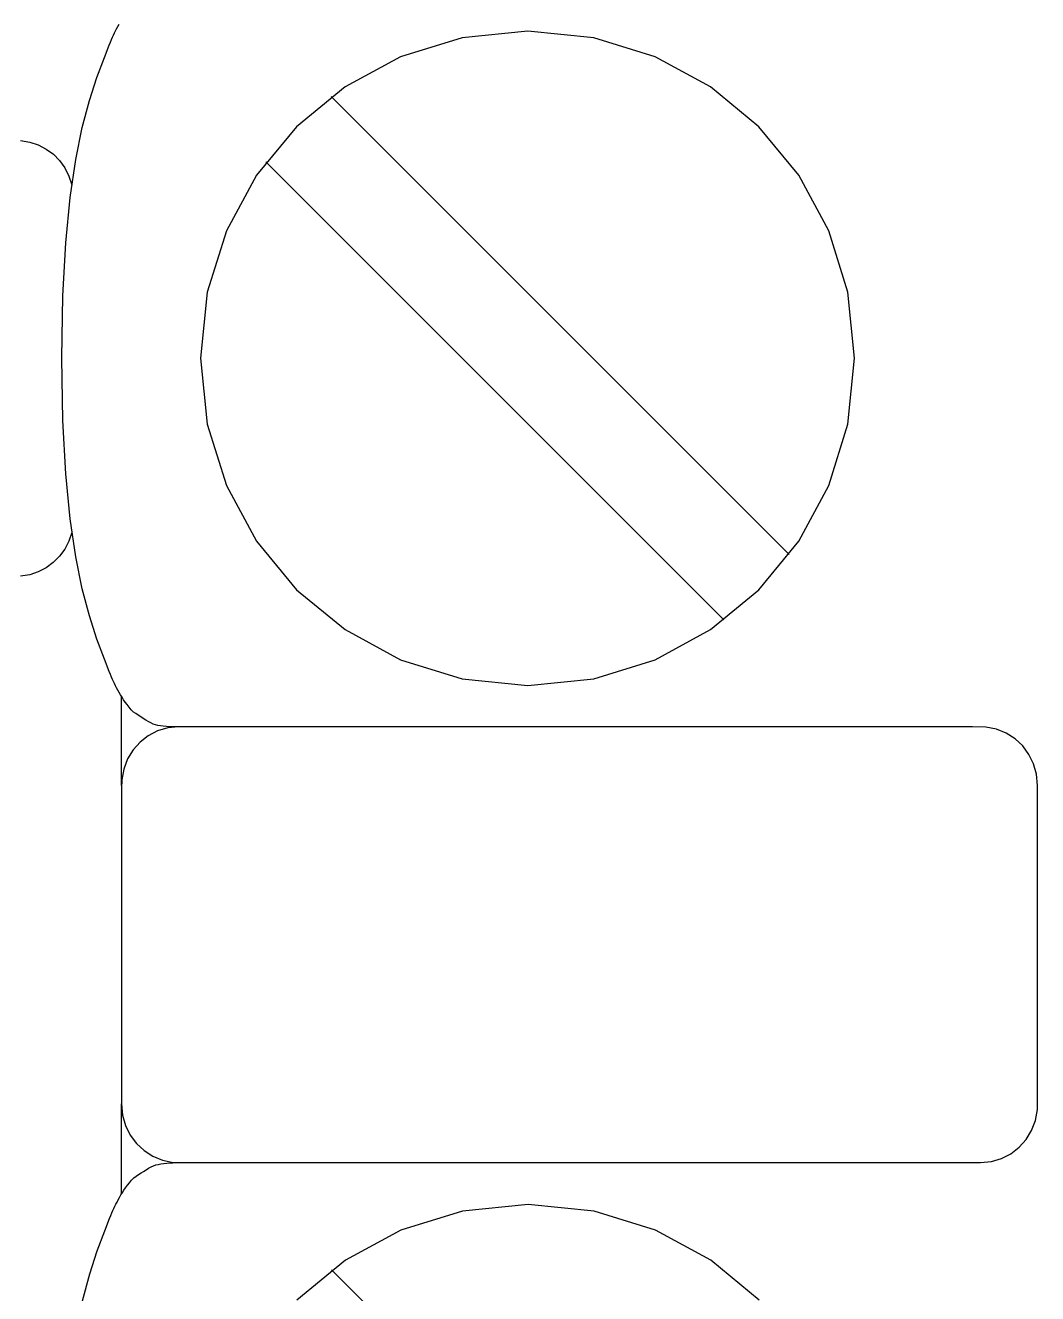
# Model space of a CAD drawing. Extents: x 1 to 47.7, y 0.2 to 35.
# Drawn here: x 37.154 to 37.672, y 15.757 to 16.405 of the extents above; entities that cross this region are included whole.
import ezdxf

# ---------------------------------------------------------------- set-up
doc = ezdxf.new("R2010")
doc.units = 0
doc.header["$MEASUREMENT"] = 0
for name, color, linetype in [('7_2___8__INDEPENDENT_INPUT', 7, 'CONTINUOUS'), ('7_3___8__OPTOISO_INDEPENDE', 7, 'CONTINUOUS'), ('7_4___24__OPTOISO_INDEPEND', 7, 'CONTINUOUS'), ('7_5___8__INDEPENDENT_INPUT', 7, 'CONTINUOUS'), ('7_6____8__INDEPENDENT_INPU', 7, 'CONTINUOUS'), ('7_7____8__OPTOISO_INDEPEND', 7, 'CONTINUOUS'), ('7_8____8__OPTOISO_INDEPEND', 7, 'CONTINUOUS')]:
    doc.layers.add(name, color=color, linetype=linetype)

msp = doc.modelspace()

# ---------------------------------------------------------------- linework, layer by layer
at = {"layer": '7_2___8__INDEPENDENT_INPUT'}
for points in [[(37.23257, 16.04658), (37.23107, 16.04659), (37.2295, 16.04661), (37.2279, 16.04666), (37.2263, 16.04674), (37.22474, 16.04686), (37.22326, 16.04703), (37.22188, 16.04726), (37.22066, 16.04755), (37.21952, 16.04797), (37.21827, 16.04856), (37.21702, 16.04925), (37.21575, 16.05001), (37.21448, 16.05082), (37.21321, 16.05165), (37.21194, 16.0525), (37.21068, 16.05333), (37.20943, 16.05412), (37.20828, 16.05535), (37.20721, 16.05666), (37.20622, 16.05794), (37.20529, 16.0592), (37.20443, 16.06044), (37.20362, 16.06167), (37.20286, 16.0629), (37.20215, 16.06413), (37.20149, 16.06537), (37.20087, 16.06654), (37.20031, 16.06763), (37.19978, 16.06869), (37.19927, 16.06975), (37.19876, 16.07086), (37.19824, 16.07206), (37.19767, 16.07338), (37.19706, 16.07488), (37.19457, 16.0812), (37.19076, 16.09148), (37.18695, 16.10327), (37.18328, 16.11709), (37.17992, 16.13346), (37.17704, 16.15292), (37.17478, 16.17599), (37.17331, 16.2032), (37.17278, 16.23506), (37.17331, 16.26692), (37.17478, 16.29412), (37.17704, 16.31718), (37.17992, 16.33664), (37.18328, 16.35302), (37.18695, 16.36683), (37.19076, 16.37862), (37.19457, 16.3889), (37.19706, 16.39522), (37.19767, 16.39672), (37.19824, 16.39804), (37.19876, 16.39924), (37.19927, 16.40035), (37.19978, 16.40141), (37.20031, 16.40247), (37.20087, 16.40356), (37.20149, 16.40473), (37.20215, 16.40597)], [(37.54493, 16.1347), (37.31067, 16.36897)], [(37.15174, 16.34635), (37.1564, 16.34563), (37.16079, 16.34418), (37.16483, 16.34206), (37.16847, 16.33935), (37.17166, 16.33611), (37.17433, 16.33239), (37.17643, 16.32825), (37.1779, 16.32377)], [(37.51151, 16.10128), (37.27725, 16.33555)], [(37.1779, 16.146), (37.17641, 16.14156), (37.17429, 16.13747), (37.1716, 16.13379), (37.16841, 16.13057), (37.16476, 16.12789), (37.16073, 16.1258), (37.15637, 16.12437), (37.15173, 16.12365)], [(37.20333, 16.01659), (37.20333, 16.06214)], [(37.20333, 15.80819), (37.20333, 15.85374)], [(37.18346, 15.753), (37.18712, 15.76682), (37.19094, 15.77861), (37.19475, 15.78888), (37.19723, 15.7952), (37.19785, 15.7967), (37.19841, 15.79803), (37.19894, 15.79923), (37.19945, 15.80034), (37.19996, 15.8014), (37.20049, 15.80246), (37.20105, 15.80355), (37.20166, 15.80472), (37.20233, 15.80596), (37.20304, 15.80719), (37.20379, 15.80842), (37.2046, 15.80965), (37.20547, 15.81089), (37.2064, 15.81215), (37.20739, 15.81343), (37.20846, 15.81474), (37.20961, 15.81597), (37.21086, 15.81676), (37.21212, 15.81759), (37.21339, 15.81843), (37.21466, 15.81927), (37.21593, 15.82008), (37.21719, 15.82083), (37.21845, 15.82152), (37.21969, 15.82212), (37.22083, 15.82254), (37.22206, 15.82285), (37.22343, 15.8231), (37.22492, 15.82331), (37.22648, 15.82347), (37.22808, 15.82359), (37.22968, 15.82366), (37.23125, 15.82371), (37.23275, 15.82372)], [(37.52961, 15.75337), (37.50489, 15.7738), (37.47651, 15.78922), (37.44514, 15.79897), (37.41146, 15.80237), (37.37775, 15.79897), (37.34634, 15.78922), (37.31789, 15.7738), (37.2931, 15.75337)], [(37.54511, 15.53469), (37.31084, 15.76895)]]:
    msp.add_lwpolyline(points, dxfattribs=at)
for points in [[(37.41128, 16.0677), (37.44496, 16.0711), (37.47633, 16.08085), (37.50471, 16.09628), (37.52943, 16.11672), (37.54983, 16.1415), (37.56523, 16.16994), (37.57496, 16.20137), (37.57835, 16.23513), (37.57496, 16.26882), (37.56523, 16.30022), (37.54983, 16.32863), (37.52943, 16.35338), (37.50471, 16.37381), (37.47633, 16.38924), (37.44496, 16.39899), (37.41128, 16.40239), (37.37757, 16.39899), (37.34616, 16.38924), (37.31772, 16.37381), (37.29293, 16.35338), (37.27246, 16.32863), (37.25701, 16.30022), (37.24723, 16.26882), (37.24383, 16.23513), (37.24723, 16.20137), (37.25701, 16.16994), (37.27246, 16.1415), (37.29293, 16.11672), (37.31772, 16.09628), (37.34616, 16.08085), (37.37757, 16.0711)], [(37.23257, 16.04658), (37.22701, 16.04604), (37.2218, 16.04448), (37.21705, 16.04201), (37.21284, 16.03873), (37.20928, 16.03474), (37.20647, 16.03013), (37.20449, 16.02501), (37.20346, 16.01948), (37.20333, 16.01497), (37.20333, 16.00317), (37.20333, 15.98261), (37.20333, 15.95649), (37.20333, 15.92799), (37.20333, 15.90028), (37.20333, 15.87654), (37.20333, 15.85997), (37.20333, 15.85374), (37.20385, 15.84804), (37.20537, 15.8427), (37.20777, 15.83782), (37.21097, 15.8335), (37.21487, 15.82985), (37.21936, 15.82696), (37.22435, 15.82493), (37.22975, 15.82387), (37.23666, 15.82373), (37.26639, 15.82373), (37.31816, 15.82373), (37.38397, 15.82373), (37.45578, 15.82373), (37.52559, 15.82373), (37.58538, 15.82373), (37.62714, 15.82373), (37.64283, 15.82373), (37.6484, 15.82427), (37.6536, 15.82583), (37.65836, 15.8283), (37.66256, 15.83159), (37.66612, 15.83558), (37.66894, 15.84019), (37.67091, 15.84532), (37.67194, 15.85085), (37.67208, 15.85536), (37.67208, 15.86716), (37.67208, 15.88771), (37.67208, 15.91383), (37.67208, 15.94234), (37.67208, 15.97005), (37.67208, 15.99379), (37.67208, 16.01036), (37.67208, 16.01659), (37.67155, 16.02229), (37.67003, 16.02763), (37.66763, 16.0325), (37.66443, 16.03682), (37.66054, 16.04047), (37.65604, 16.04336), (37.65105, 16.04538), (37.64565, 16.04644), (37.63874, 16.04658), (37.60901, 16.04658), (37.55724, 16.04658), (37.49144, 16.04658), (37.41962, 16.04658), (37.34981, 16.04658), (37.29002, 16.04658), (37.24827, 16.04658)]]:
    msp.add_lwpolyline(points, close=True, dxfattribs=at)
at = {"layer": '7_3___8__OPTOISO_INDEPENDE'}
for points in [[(37.23257, 16.04658), (37.23107, 16.04659), (37.2295, 16.04661), (37.2279, 16.04666), (37.2263, 16.04674), (37.22474, 16.04686), (37.22326, 16.04703), (37.22188, 16.04726), (37.22066, 16.04755), (37.21952, 16.04797), (37.21827, 16.04856), (37.21702, 16.04925), (37.21575, 16.05001), (37.21448, 16.05082), (37.21321, 16.05165), (37.21194, 16.0525), (37.21068, 16.05333), (37.20943, 16.05412), (37.20828, 16.05535), (37.20721, 16.05666), (37.20622, 16.05794), (37.20529, 16.0592), (37.20443, 16.06044), (37.20362, 16.06167), (37.20286, 16.0629), (37.20215, 16.06413), (37.20149, 16.06537), (37.20087, 16.06654), (37.20031, 16.06763), (37.19978, 16.06869), (37.19927, 16.06975), (37.19876, 16.07086), (37.19824, 16.07206), (37.19767, 16.07338), (37.19706, 16.07488), (37.19457, 16.0812), (37.19076, 16.09148), (37.18695, 16.10327), (37.18328, 16.11709), (37.17992, 16.13346), (37.17704, 16.15292), (37.17478, 16.17599), (37.17331, 16.2032), (37.17278, 16.23506), (37.17331, 16.26692), (37.17478, 16.29412), (37.17704, 16.31718), (37.17992, 16.33664), (37.18328, 16.35302), (37.18695, 16.36683), (37.19076, 16.37862), (37.19457, 16.3889), (37.19706, 16.39522), (37.19767, 16.39672), (37.19824, 16.39804), (37.19876, 16.39924), (37.19927, 16.40035), (37.19978, 16.40141), (37.20031, 16.40247), (37.20087, 16.40356), (37.20149, 16.40473), (37.20215, 16.40597)], [(37.54493, 16.1347), (37.31067, 16.36897)], [(37.15174, 16.34635), (37.1564, 16.34563), (37.16079, 16.34418), (37.16483, 16.34206), (37.16847, 16.33935), (37.17166, 16.33611), (37.17433, 16.33239), (37.17643, 16.32825), (37.1779, 16.32377)], [(37.51151, 16.10128), (37.27725, 16.33555)], [(37.1779, 16.146), (37.17641, 16.14156), (37.17429, 16.13747), (37.1716, 16.13379), (37.16841, 16.13057), (37.16476, 16.12789), (37.16073, 16.1258), (37.15637, 16.12437), (37.15173, 16.12365)], [(37.20333, 16.01659), (37.20333, 16.06214)], [(37.20333, 15.80819), (37.20333, 15.85374)], [(37.18346, 15.753), (37.18712, 15.76682), (37.19094, 15.77861), (37.19475, 15.78888), (37.19723, 15.7952), (37.19785, 15.7967), (37.19841, 15.79803), (37.19894, 15.79923), (37.19945, 15.80034), (37.19996, 15.8014), (37.20049, 15.80246), (37.20105, 15.80355), (37.20166, 15.80472), (37.20233, 15.80596), (37.20304, 15.80719), (37.20379, 15.80842), (37.2046, 15.80965), (37.20547, 15.81089), (37.2064, 15.81215), (37.20739, 15.81343), (37.20846, 15.81474), (37.20961, 15.81597), (37.21086, 15.81676), (37.21212, 15.81759), (37.21339, 15.81843), (37.21466, 15.81927), (37.21593, 15.82008), (37.21719, 15.82083), (37.21845, 15.82152), (37.21969, 15.82212), (37.22083, 15.82254), (37.22206, 15.82285), (37.22343, 15.8231), (37.22492, 15.82331), (37.22648, 15.82347), (37.22808, 15.82359), (37.22968, 15.82366), (37.23125, 15.82371), (37.23275, 15.82372)], [(37.52961, 15.75337), (37.50489, 15.7738), (37.47651, 15.78922), (37.44514, 15.79897), (37.41146, 15.80237), (37.37775, 15.79897), (37.34634, 15.78922), (37.31789, 15.7738), (37.2931, 15.75337)], [(37.54511, 15.53469), (37.31084, 15.76895)]]:
    msp.add_lwpolyline(points, dxfattribs=at)
for points in [[(37.41128, 16.0677), (37.44496, 16.0711), (37.47633, 16.08085), (37.50471, 16.09628), (37.52943, 16.11672), (37.54983, 16.1415), (37.56523, 16.16994), (37.57496, 16.20137), (37.57835, 16.23513), (37.57496, 16.26882), (37.56523, 16.30022), (37.54983, 16.32863), (37.52943, 16.35338), (37.50471, 16.37381), (37.47633, 16.38924), (37.44496, 16.39899), (37.41128, 16.40239), (37.37757, 16.39899), (37.34616, 16.38924), (37.31772, 16.37381), (37.29293, 16.35338), (37.27246, 16.32863), (37.25701, 16.30022), (37.24723, 16.26882), (37.24383, 16.23513), (37.24723, 16.20137), (37.25701, 16.16994), (37.27246, 16.1415), (37.29293, 16.11672), (37.31772, 16.09628), (37.34616, 16.08085), (37.37757, 16.0711)], [(37.23257, 16.04658), (37.22701, 16.04604), (37.2218, 16.04448), (37.21705, 16.04201), (37.21284, 16.03873), (37.20928, 16.03474), (37.20647, 16.03013), (37.20449, 16.02501), (37.20346, 16.01948), (37.20333, 16.01497), (37.20333, 16.00317), (37.20333, 15.98261), (37.20333, 15.95649), (37.20333, 15.92799), (37.20333, 15.90028), (37.20333, 15.87654), (37.20333, 15.85997), (37.20333, 15.85374), (37.20385, 15.84804), (37.20537, 15.8427), (37.20777, 15.83782), (37.21097, 15.8335), (37.21487, 15.82985), (37.21936, 15.82696), (37.22435, 15.82493), (37.22975, 15.82387), (37.23666, 15.82373), (37.26639, 15.82373), (37.31816, 15.82373), (37.38397, 15.82373), (37.45578, 15.82373), (37.52559, 15.82373), (37.58538, 15.82373), (37.62714, 15.82373), (37.64283, 15.82373), (37.6484, 15.82427), (37.6536, 15.82583), (37.65836, 15.8283), (37.66256, 15.83159), (37.66612, 15.83558), (37.66894, 15.84019), (37.67091, 15.84532), (37.67194, 15.85085), (37.67208, 15.85536), (37.67208, 15.86716), (37.67208, 15.88771), (37.67208, 15.91383), (37.67208, 15.94234), (37.67208, 15.97005), (37.67208, 15.99379), (37.67208, 16.01036), (37.67208, 16.01659), (37.67155, 16.02229), (37.67003, 16.02763), (37.66763, 16.0325), (37.66443, 16.03682), (37.66054, 16.04047), (37.65604, 16.04336), (37.65105, 16.04538), (37.64565, 16.04644), (37.63874, 16.04658), (37.60901, 16.04658), (37.55724, 16.04658), (37.49144, 16.04658), (37.41962, 16.04658), (37.34981, 16.04658), (37.29002, 16.04658), (37.24827, 16.04658)]]:
    msp.add_lwpolyline(points, close=True, dxfattribs=at)
at = {"layer": '7_4___24__OPTOISO_INDEPEND'}
for points in [[(37.23257, 16.04658), (37.23107, 16.04659), (37.2295, 16.04661), (37.2279, 16.04666), (37.2263, 16.04674), (37.22474, 16.04686), (37.22326, 16.04703), (37.22188, 16.04726), (37.22066, 16.04755), (37.21952, 16.04797), (37.21827, 16.04856), (37.21702, 16.04925), (37.21575, 16.05001), (37.21448, 16.05082), (37.21321, 16.05165), (37.21194, 16.0525), (37.21068, 16.05333), (37.20943, 16.05412), (37.20828, 16.05535), (37.20721, 16.05666), (37.20622, 16.05794), (37.20529, 16.0592), (37.20443, 16.06044), (37.20362, 16.06167), (37.20286, 16.0629), (37.20215, 16.06413), (37.20149, 16.06537), (37.20087, 16.06654), (37.20031, 16.06763), (37.19978, 16.06869), (37.19927, 16.06975), (37.19876, 16.07086), (37.19824, 16.07206), (37.19767, 16.07338), (37.19706, 16.07488), (37.19457, 16.0812), (37.19076, 16.09148), (37.18695, 16.10327), (37.18328, 16.11709), (37.17992, 16.13346), (37.17704, 16.15292), (37.17478, 16.17599), (37.17331, 16.2032), (37.17278, 16.23506), (37.17331, 16.26692), (37.17478, 16.29412), (37.17704, 16.31718), (37.17992, 16.33664), (37.18328, 16.35302), (37.18695, 16.36683), (37.19076, 16.37862), (37.19457, 16.3889), (37.19706, 16.39522), (37.19767, 16.39672), (37.19824, 16.39804), (37.19876, 16.39924), (37.19927, 16.40035), (37.19978, 16.40141), (37.20031, 16.40247), (37.20087, 16.40356), (37.20149, 16.40473), (37.20215, 16.40597)], [(37.54493, 16.1347), (37.31067, 16.36897)], [(37.15174, 16.34635), (37.1564, 16.34563), (37.16079, 16.34418), (37.16483, 16.34206), (37.16847, 16.33935), (37.17166, 16.33611), (37.17433, 16.33239), (37.17643, 16.32825), (37.1779, 16.32377)], [(37.51151, 16.10128), (37.27725, 16.33555)], [(37.1779, 16.146), (37.17641, 16.14156), (37.17429, 16.13747), (37.1716, 16.13379), (37.16841, 16.13057), (37.16476, 16.12789), (37.16073, 16.1258), (37.15637, 16.12437), (37.15173, 16.12365)], [(37.20333, 16.01659), (37.20333, 16.06214)], [(37.20333, 15.80819), (37.20333, 15.85374)], [(37.18346, 15.753), (37.18712, 15.76682), (37.19094, 15.77861), (37.19475, 15.78888), (37.19723, 15.7952), (37.19785, 15.7967), (37.19841, 15.79803), (37.19894, 15.79923), (37.19945, 15.80034), (37.19996, 15.8014), (37.20049, 15.80246), (37.20105, 15.80355), (37.20166, 15.80472), (37.20233, 15.80596), (37.20304, 15.80719), (37.20379, 15.80842), (37.2046, 15.80965), (37.20547, 15.81089), (37.2064, 15.81215), (37.20739, 15.81343), (37.20846, 15.81474), (37.20961, 15.81597), (37.21086, 15.81676), (37.21212, 15.81759), (37.21339, 15.81843), (37.21466, 15.81927), (37.21593, 15.82008), (37.21719, 15.82083), (37.21845, 15.82152), (37.21969, 15.82212), (37.22083, 15.82254), (37.22206, 15.82285), (37.22343, 15.8231), (37.22492, 15.82331), (37.22648, 15.82347), (37.22808, 15.82359), (37.22968, 15.82366), (37.23125, 15.82371), (37.23275, 15.82372)], [(37.52961, 15.75337), (37.50489, 15.7738), (37.47651, 15.78922), (37.44514, 15.79897), (37.41146, 15.80237), (37.37775, 15.79897), (37.34634, 15.78922), (37.31789, 15.7738), (37.2931, 15.75337)], [(37.54511, 15.53469), (37.31084, 15.76895)]]:
    msp.add_lwpolyline(points, dxfattribs=at)
for points in [[(37.41128, 16.0677), (37.44496, 16.0711), (37.47633, 16.08085), (37.50471, 16.09628), (37.52943, 16.11672), (37.54983, 16.1415), (37.56523, 16.16994), (37.57496, 16.20137), (37.57835, 16.23513), (37.57496, 16.26882), (37.56523, 16.30022), (37.54983, 16.32863), (37.52943, 16.35338), (37.50471, 16.37381), (37.47633, 16.38924), (37.44496, 16.39899), (37.41128, 16.40239), (37.37757, 16.39899), (37.34616, 16.38924), (37.31772, 16.37381), (37.29293, 16.35338), (37.27246, 16.32863), (37.25701, 16.30022), (37.24723, 16.26882), (37.24383, 16.23513), (37.24723, 16.20137), (37.25701, 16.16994), (37.27246, 16.1415), (37.29293, 16.11672), (37.31772, 16.09628), (37.34616, 16.08085), (37.37757, 16.0711)], [(37.23257, 16.04658), (37.22701, 16.04604), (37.2218, 16.04448), (37.21705, 16.04201), (37.21284, 16.03873), (37.20928, 16.03474), (37.20647, 16.03013), (37.20449, 16.02501), (37.20346, 16.01948), (37.20333, 16.01497), (37.20333, 16.00317), (37.20333, 15.98261), (37.20333, 15.95649), (37.20333, 15.92799), (37.20333, 15.90028), (37.20333, 15.87654), (37.20333, 15.85997), (37.20333, 15.85374), (37.20385, 15.84804), (37.20537, 15.8427), (37.20777, 15.83782), (37.21097, 15.8335), (37.21487, 15.82985), (37.21936, 15.82696), (37.22435, 15.82493), (37.22975, 15.82387), (37.23666, 15.82373), (37.26639, 15.82373), (37.31816, 15.82373), (37.38397, 15.82373), (37.45578, 15.82373), (37.52559, 15.82373), (37.58538, 15.82373), (37.62714, 15.82373), (37.64283, 15.82373), (37.6484, 15.82427), (37.6536, 15.82583), (37.65836, 15.8283), (37.66256, 15.83159), (37.66612, 15.83558), (37.66894, 15.84019), (37.67091, 15.84532), (37.67194, 15.85085), (37.67208, 15.85536), (37.67208, 15.86716), (37.67208, 15.88771), (37.67208, 15.91383), (37.67208, 15.94234), (37.67208, 15.97005), (37.67208, 15.99379), (37.67208, 16.01036), (37.67208, 16.01659), (37.67155, 16.02229), (37.67003, 16.02763), (37.66763, 16.0325), (37.66443, 16.03682), (37.66054, 16.04047), (37.65604, 16.04336), (37.65105, 16.04538), (37.64565, 16.04644), (37.63874, 16.04658), (37.60901, 16.04658), (37.55724, 16.04658), (37.49144, 16.04658), (37.41962, 16.04658), (37.34981, 16.04658), (37.29002, 16.04658), (37.24827, 16.04658)]]:
    msp.add_lwpolyline(points, close=True, dxfattribs=at)
at = {"layer": '7_5___8__INDEPENDENT_INPUT'}
for points in [[(37.23257, 16.04658), (37.23107, 16.04659), (37.2295, 16.04661), (37.2279, 16.04666), (37.2263, 16.04674), (37.22474, 16.04686), (37.22326, 16.04703), (37.22188, 16.04726), (37.22066, 16.04755), (37.21952, 16.04797), (37.21827, 16.04856), (37.21702, 16.04925), (37.21575, 16.05001), (37.21448, 16.05082), (37.21321, 16.05165), (37.21194, 16.0525), (37.21068, 16.05333), (37.20943, 16.05412), (37.20828, 16.05535), (37.20721, 16.05666), (37.20622, 16.05794), (37.20529, 16.0592), (37.20443, 16.06044), (37.20362, 16.06167), (37.20286, 16.0629), (37.20215, 16.06413), (37.20149, 16.06537), (37.20087, 16.06654), (37.20031, 16.06763), (37.19978, 16.06869), (37.19927, 16.06975), (37.19876, 16.07086), (37.19824, 16.07206), (37.19767, 16.07338), (37.19706, 16.07488), (37.19457, 16.0812), (37.19076, 16.09148), (37.18695, 16.10327), (37.18328, 16.11709), (37.17992, 16.13346), (37.17704, 16.15292), (37.17478, 16.17599), (37.17331, 16.2032), (37.17278, 16.23506), (37.17331, 16.26692), (37.17478, 16.29412), (37.17704, 16.31718), (37.17992, 16.33664), (37.18328, 16.35302), (37.18695, 16.36683), (37.19076, 16.37862), (37.19457, 16.3889), (37.19706, 16.39522), (37.19767, 16.39672), (37.19824, 16.39804), (37.19876, 16.39924), (37.19927, 16.40035), (37.19978, 16.40141), (37.20031, 16.40247), (37.20087, 16.40356), (37.20149, 16.40473), (37.20215, 16.40597)], [(37.54493, 16.1347), (37.31067, 16.36897)], [(37.15174, 16.34635), (37.1564, 16.34563), (37.16079, 16.34418), (37.16483, 16.34206), (37.16847, 16.33935), (37.17166, 16.33611), (37.17433, 16.33239), (37.17643, 16.32825), (37.1779, 16.32377)], [(37.51151, 16.10128), (37.27725, 16.33555)], [(37.1779, 16.146), (37.17641, 16.14156), (37.17429, 16.13747), (37.1716, 16.13379), (37.16841, 16.13057), (37.16476, 16.12789), (37.16073, 16.1258), (37.15637, 16.12437), (37.15173, 16.12365)], [(37.20333, 16.01659), (37.20333, 16.06214)], [(37.20333, 15.80819), (37.20333, 15.85374)], [(37.18346, 15.753), (37.18712, 15.76682), (37.19094, 15.77861), (37.19475, 15.78888), (37.19723, 15.7952), (37.19785, 15.7967), (37.19841, 15.79803), (37.19894, 15.79923), (37.19945, 15.80034), (37.19996, 15.8014), (37.20049, 15.80246), (37.20105, 15.80355), (37.20166, 15.80472), (37.20233, 15.80596), (37.20304, 15.80719), (37.20379, 15.80842), (37.2046, 15.80965), (37.20547, 15.81089), (37.2064, 15.81215), (37.20739, 15.81343), (37.20846, 15.81474), (37.20961, 15.81597), (37.21086, 15.81676), (37.21212, 15.81759), (37.21339, 15.81843), (37.21466, 15.81927), (37.21593, 15.82008), (37.21719, 15.82083), (37.21845, 15.82152), (37.21969, 15.82212), (37.22083, 15.82254), (37.22206, 15.82285), (37.22343, 15.8231), (37.22492, 15.82331), (37.22648, 15.82347), (37.22808, 15.82359), (37.22968, 15.82366), (37.23125, 15.82371), (37.23275, 15.82372)], [(37.52961, 15.75337), (37.50489, 15.7738), (37.47651, 15.78922), (37.44514, 15.79897), (37.41146, 15.80237), (37.37775, 15.79897), (37.34634, 15.78922), (37.31789, 15.7738), (37.2931, 15.75337)], [(37.54511, 15.53469), (37.31084, 15.76895)]]:
    msp.add_lwpolyline(points, dxfattribs=at)
for points in [[(37.41128, 16.0677), (37.44496, 16.0711), (37.47633, 16.08085), (37.50471, 16.09628), (37.52943, 16.11672), (37.54983, 16.1415), (37.56523, 16.16994), (37.57496, 16.20137), (37.57835, 16.23513), (37.57496, 16.26882), (37.56523, 16.30022), (37.54983, 16.32863), (37.52943, 16.35338), (37.50471, 16.37381), (37.47633, 16.38924), (37.44496, 16.39899), (37.41128, 16.40239), (37.37757, 16.39899), (37.34616, 16.38924), (37.31772, 16.37381), (37.29293, 16.35338), (37.27246, 16.32863), (37.25701, 16.30022), (37.24723, 16.26882), (37.24383, 16.23513), (37.24723, 16.20137), (37.25701, 16.16994), (37.27246, 16.1415), (37.29293, 16.11672), (37.31772, 16.09628), (37.34616, 16.08085), (37.37757, 16.0711)], [(37.23257, 16.04658), (37.22701, 16.04604), (37.2218, 16.04448), (37.21705, 16.04201), (37.21284, 16.03873), (37.20928, 16.03474), (37.20647, 16.03013), (37.20449, 16.02501), (37.20346, 16.01948), (37.20333, 16.01497), (37.20333, 16.00317), (37.20333, 15.98261), (37.20333, 15.95649), (37.20333, 15.92799), (37.20333, 15.90028), (37.20333, 15.87654), (37.20333, 15.85997), (37.20333, 15.85374), (37.20385, 15.84804), (37.20537, 15.8427), (37.20777, 15.83782), (37.21097, 15.8335), (37.21487, 15.82985), (37.21936, 15.82696), (37.22435, 15.82493), (37.22975, 15.82387), (37.23666, 15.82373), (37.26639, 15.82373), (37.31816, 15.82373), (37.38397, 15.82373), (37.45578, 15.82373), (37.52559, 15.82373), (37.58538, 15.82373), (37.62714, 15.82373), (37.64283, 15.82373), (37.6484, 15.82427), (37.6536, 15.82583), (37.65836, 15.8283), (37.66256, 15.83159), (37.66612, 15.83558), (37.66894, 15.84019), (37.67091, 15.84532), (37.67194, 15.85085), (37.67208, 15.85536), (37.67208, 15.86716), (37.67208, 15.88771), (37.67208, 15.91383), (37.67208, 15.94234), (37.67208, 15.97005), (37.67208, 15.99379), (37.67208, 16.01036), (37.67208, 16.01659), (37.67155, 16.02229), (37.67003, 16.02763), (37.66763, 16.0325), (37.66443, 16.03682), (37.66054, 16.04047), (37.65604, 16.04336), (37.65105, 16.04538), (37.64565, 16.04644), (37.63874, 16.04658), (37.60901, 16.04658), (37.55724, 16.04658), (37.49144, 16.04658), (37.41962, 16.04658), (37.34981, 16.04658), (37.29002, 16.04658), (37.24827, 16.04658)]]:
    msp.add_lwpolyline(points, close=True, dxfattribs=at)
at = {"layer": '7_6____8__INDEPENDENT_INPU'}
for points in [[(37.23257, 16.04658), (37.23107, 16.04659), (37.2295, 16.04661), (37.2279, 16.04666), (37.2263, 16.04674), (37.22474, 16.04686), (37.22326, 16.04703), (37.22188, 16.04726), (37.22066, 16.04755), (37.21952, 16.04797), (37.21827, 16.04856), (37.21702, 16.04925), (37.21575, 16.05001), (37.21448, 16.05082), (37.21321, 16.05165), (37.21194, 16.0525), (37.21068, 16.05333), (37.20943, 16.05412), (37.20828, 16.05535), (37.20721, 16.05666), (37.20622, 16.05794), (37.20529, 16.0592), (37.20443, 16.06044), (37.20362, 16.06167), (37.20286, 16.0629), (37.20215, 16.06413), (37.20149, 16.06537), (37.20087, 16.06654), (37.20031, 16.06763), (37.19978, 16.06869), (37.19927, 16.06975), (37.19876, 16.07086), (37.19824, 16.07206), (37.19767, 16.07338), (37.19706, 16.07488), (37.19457, 16.0812), (37.19076, 16.09148), (37.18695, 16.10327), (37.18328, 16.11709), (37.17992, 16.13346), (37.17704, 16.15292), (37.17478, 16.17599), (37.17331, 16.2032), (37.17278, 16.23506), (37.17331, 16.26692), (37.17478, 16.29412), (37.17704, 16.31718), (37.17992, 16.33664), (37.18328, 16.35302), (37.18695, 16.36683), (37.19076, 16.37862), (37.19457, 16.3889), (37.19706, 16.39522), (37.19767, 16.39672), (37.19824, 16.39804), (37.19876, 16.39924), (37.19927, 16.40035), (37.19978, 16.40141), (37.20031, 16.40247), (37.20087, 16.40356), (37.20149, 16.40473), (37.20215, 16.40597)], [(37.54493, 16.1347), (37.31067, 16.36897)], [(37.15174, 16.34635), (37.1564, 16.34563), (37.16079, 16.34418), (37.16483, 16.34206), (37.16847, 16.33935), (37.17166, 16.33611), (37.17433, 16.33239), (37.17643, 16.32825), (37.1779, 16.32377)], [(37.51151, 16.10128), (37.27725, 16.33555)], [(37.1779, 16.146), (37.17641, 16.14156), (37.17429, 16.13747), (37.1716, 16.13379), (37.16841, 16.13057), (37.16476, 16.12789), (37.16073, 16.1258), (37.15637, 16.12437), (37.15173, 16.12365)], [(37.20333, 16.01659), (37.20333, 16.06214)], [(37.20333, 15.80819), (37.20333, 15.85374)], [(37.18346, 15.753), (37.18712, 15.76682), (37.19094, 15.77861), (37.19475, 15.78888), (37.19723, 15.7952), (37.19785, 15.7967), (37.19841, 15.79803), (37.19894, 15.79923), (37.19945, 15.80034), (37.19996, 15.8014), (37.20049, 15.80246), (37.20105, 15.80355), (37.20166, 15.80472), (37.20233, 15.80596), (37.20304, 15.80719), (37.20379, 15.80842), (37.2046, 15.80965), (37.20547, 15.81089), (37.2064, 15.81215), (37.20739, 15.81343), (37.20846, 15.81474), (37.20961, 15.81597), (37.21086, 15.81676), (37.21212, 15.81759), (37.21339, 15.81843), (37.21466, 15.81927), (37.21593, 15.82008), (37.21719, 15.82083), (37.21845, 15.82152), (37.21969, 15.82212), (37.22083, 15.82254), (37.22206, 15.82285), (37.22343, 15.8231), (37.22492, 15.82331), (37.22648, 15.82347), (37.22808, 15.82359), (37.22968, 15.82366), (37.23125, 15.82371), (37.23275, 15.82372)], [(37.52961, 15.75337), (37.50489, 15.7738), (37.47651, 15.78922), (37.44514, 15.79897), (37.41146, 15.80237), (37.37775, 15.79897), (37.34634, 15.78922), (37.31789, 15.7738), (37.2931, 15.75337)], [(37.54511, 15.53469), (37.31084, 15.76895)]]:
    msp.add_lwpolyline(points, dxfattribs=at)
for points in [[(37.41128, 16.0677), (37.44496, 16.0711), (37.47633, 16.08085), (37.50471, 16.09628), (37.52943, 16.11672), (37.54983, 16.1415), (37.56523, 16.16994), (37.57496, 16.20137), (37.57835, 16.23513), (37.57496, 16.26882), (37.56523, 16.30022), (37.54983, 16.32863), (37.52943, 16.35338), (37.50471, 16.37381), (37.47633, 16.38924), (37.44496, 16.39899), (37.41128, 16.40239), (37.37757, 16.39899), (37.34616, 16.38924), (37.31772, 16.37381), (37.29293, 16.35338), (37.27246, 16.32863), (37.25701, 16.30022), (37.24723, 16.26882), (37.24383, 16.23513), (37.24723, 16.20137), (37.25701, 16.16994), (37.27246, 16.1415), (37.29293, 16.11672), (37.31772, 16.09628), (37.34616, 16.08085), (37.37757, 16.0711)], [(37.23257, 16.04658), (37.22701, 16.04604), (37.2218, 16.04448), (37.21705, 16.04201), (37.21284, 16.03873), (37.20928, 16.03474), (37.20647, 16.03013), (37.20449, 16.02501), (37.20346, 16.01948), (37.20333, 16.01497), (37.20333, 16.00317), (37.20333, 15.98261), (37.20333, 15.95649), (37.20333, 15.92799), (37.20333, 15.90028), (37.20333, 15.87654), (37.20333, 15.85997), (37.20333, 15.85374), (37.20385, 15.84804), (37.20537, 15.8427), (37.20777, 15.83782), (37.21097, 15.8335), (37.21487, 15.82985), (37.21936, 15.82696), (37.22435, 15.82493), (37.22975, 15.82387), (37.23666, 15.82373), (37.26639, 15.82373), (37.31816, 15.82373), (37.38397, 15.82373), (37.45578, 15.82373), (37.52559, 15.82373), (37.58538, 15.82373), (37.62714, 15.82373), (37.64283, 15.82373), (37.6484, 15.82427), (37.6536, 15.82583), (37.65836, 15.8283), (37.66256, 15.83159), (37.66612, 15.83558), (37.66894, 15.84019), (37.67091, 15.84532), (37.67194, 15.85085), (37.67208, 15.85536), (37.67208, 15.86716), (37.67208, 15.88771), (37.67208, 15.91383), (37.67208, 15.94234), (37.67208, 15.97005), (37.67208, 15.99379), (37.67208, 16.01036), (37.67208, 16.01659), (37.67155, 16.02229), (37.67003, 16.02763), (37.66763, 16.0325), (37.66443, 16.03682), (37.66054, 16.04047), (37.65604, 16.04336), (37.65105, 16.04538), (37.64565, 16.04644), (37.63874, 16.04658), (37.60901, 16.04658), (37.55724, 16.04658), (37.49144, 16.04658), (37.41962, 16.04658), (37.34981, 16.04658), (37.29002, 16.04658), (37.24827, 16.04658)]]:
    msp.add_lwpolyline(points, close=True, dxfattribs=at)
at = {"layer": '7_7____8__OPTOISO_INDEPEND'}
for points in [[(37.23257, 16.04658), (37.23107, 16.04659), (37.2295, 16.04661), (37.2279, 16.04666), (37.2263, 16.04674), (37.22474, 16.04686), (37.22326, 16.04703), (37.22188, 16.04726), (37.22066, 16.04755), (37.21952, 16.04797), (37.21827, 16.04856), (37.21702, 16.04925), (37.21575, 16.05001), (37.21448, 16.05082), (37.21321, 16.05165), (37.21194, 16.0525), (37.21068, 16.05333), (37.20943, 16.05412), (37.20828, 16.05535), (37.20721, 16.05666), (37.20622, 16.05794), (37.20529, 16.0592), (37.20443, 16.06044), (37.20362, 16.06167), (37.20286, 16.0629), (37.20215, 16.06413), (37.20149, 16.06537), (37.20087, 16.06654), (37.20031, 16.06763), (37.19978, 16.06869), (37.19927, 16.06975), (37.19876, 16.07086), (37.19824, 16.07206), (37.19767, 16.07338), (37.19706, 16.07488), (37.19457, 16.0812), (37.19076, 16.09148), (37.18695, 16.10327), (37.18328, 16.11709), (37.17992, 16.13346), (37.17704, 16.15292), (37.17478, 16.17599), (37.17331, 16.2032), (37.17278, 16.23506), (37.17331, 16.26692), (37.17478, 16.29412), (37.17704, 16.31718), (37.17992, 16.33664), (37.18328, 16.35302), (37.18695, 16.36683), (37.19076, 16.37862), (37.19457, 16.3889), (37.19706, 16.39522), (37.19767, 16.39672), (37.19824, 16.39804), (37.19876, 16.39924), (37.19927, 16.40035), (37.19978, 16.40141), (37.20031, 16.40247), (37.20087, 16.40356), (37.20149, 16.40473), (37.20215, 16.40597)], [(37.54493, 16.1347), (37.31067, 16.36897)], [(37.15174, 16.34635), (37.1564, 16.34563), (37.16079, 16.34418), (37.16483, 16.34206), (37.16847, 16.33935), (37.17166, 16.33611), (37.17433, 16.33239), (37.17643, 16.32825), (37.1779, 16.32377)], [(37.51151, 16.10128), (37.27725, 16.33555)], [(37.1779, 16.146), (37.17641, 16.14156), (37.17429, 16.13747), (37.1716, 16.13379), (37.16841, 16.13057), (37.16476, 16.12789), (37.16073, 16.1258), (37.15637, 16.12437), (37.15173, 16.12365)], [(37.20333, 16.01659), (37.20333, 16.06214)], [(37.20333, 15.80819), (37.20333, 15.85374)], [(37.18346, 15.753), (37.18712, 15.76682), (37.19094, 15.77861), (37.19475, 15.78888), (37.19723, 15.7952), (37.19785, 15.7967), (37.19841, 15.79803), (37.19894, 15.79923), (37.19945, 15.80034), (37.19996, 15.8014), (37.20049, 15.80246), (37.20105, 15.80355), (37.20166, 15.80472), (37.20233, 15.80596), (37.20304, 15.80719), (37.20379, 15.80842), (37.2046, 15.80965), (37.20547, 15.81089), (37.2064, 15.81215), (37.20739, 15.81343), (37.20846, 15.81474), (37.20961, 15.81597), (37.21086, 15.81676), (37.21212, 15.81759), (37.21339, 15.81843), (37.21466, 15.81927), (37.21593, 15.82008), (37.21719, 15.82083), (37.21845, 15.82152), (37.21969, 15.82212), (37.22083, 15.82254), (37.22206, 15.82285), (37.22343, 15.8231), (37.22492, 15.82331), (37.22648, 15.82347), (37.22808, 15.82359), (37.22968, 15.82366), (37.23125, 15.82371), (37.23275, 15.82372)], [(37.52961, 15.75337), (37.50489, 15.7738), (37.47651, 15.78922), (37.44514, 15.79897), (37.41146, 15.80237), (37.37775, 15.79897), (37.34634, 15.78922), (37.31789, 15.7738), (37.2931, 15.75337)], [(37.54511, 15.53469), (37.31084, 15.76895)]]:
    msp.add_lwpolyline(points, dxfattribs=at)
for points in [[(37.41128, 16.0677), (37.44496, 16.0711), (37.47633, 16.08085), (37.50471, 16.09628), (37.52943, 16.11672), (37.54983, 16.1415), (37.56523, 16.16994), (37.57496, 16.20137), (37.57835, 16.23513), (37.57496, 16.26882), (37.56523, 16.30022), (37.54983, 16.32863), (37.52943, 16.35338), (37.50471, 16.37381), (37.47633, 16.38924), (37.44496, 16.39899), (37.41128, 16.40239), (37.37757, 16.39899), (37.34616, 16.38924), (37.31772, 16.37381), (37.29293, 16.35338), (37.27246, 16.32863), (37.25701, 16.30022), (37.24723, 16.26882), (37.24383, 16.23513), (37.24723, 16.20137), (37.25701, 16.16994), (37.27246, 16.1415), (37.29293, 16.11672), (37.31772, 16.09628), (37.34616, 16.08085), (37.37757, 16.0711)], [(37.23257, 16.04658), (37.22701, 16.04604), (37.2218, 16.04448), (37.21705, 16.04201), (37.21284, 16.03873), (37.20928, 16.03474), (37.20647, 16.03013), (37.20449, 16.02501), (37.20346, 16.01948), (37.20333, 16.01497), (37.20333, 16.00317), (37.20333, 15.98261), (37.20333, 15.95649), (37.20333, 15.92799), (37.20333, 15.90028), (37.20333, 15.87654), (37.20333, 15.85997), (37.20333, 15.85374), (37.20385, 15.84804), (37.20537, 15.8427), (37.20777, 15.83782), (37.21097, 15.8335), (37.21487, 15.82985), (37.21936, 15.82696), (37.22435, 15.82493), (37.22975, 15.82387), (37.23666, 15.82373), (37.26639, 15.82373), (37.31816, 15.82373), (37.38397, 15.82373), (37.45578, 15.82373), (37.52559, 15.82373), (37.58538, 15.82373), (37.62714, 15.82373), (37.64283, 15.82373), (37.6484, 15.82427), (37.6536, 15.82583), (37.65836, 15.8283), (37.66256, 15.83159), (37.66612, 15.83558), (37.66894, 15.84019), (37.67091, 15.84532), (37.67194, 15.85085), (37.67208, 15.85536), (37.67208, 15.86716), (37.67208, 15.88771), (37.67208, 15.91383), (37.67208, 15.94234), (37.67208, 15.97005), (37.67208, 15.99379), (37.67208, 16.01036), (37.67208, 16.01659), (37.67155, 16.02229), (37.67003, 16.02763), (37.66763, 16.0325), (37.66443, 16.03682), (37.66054, 16.04047), (37.65604, 16.04336), (37.65105, 16.04538), (37.64565, 16.04644), (37.63874, 16.04658), (37.60901, 16.04658), (37.55724, 16.04658), (37.49144, 16.04658), (37.41962, 16.04658), (37.34981, 16.04658), (37.29002, 16.04658), (37.24827, 16.04658)]]:
    msp.add_lwpolyline(points, close=True, dxfattribs=at)
at = {"layer": '7_8____8__OPTOISO_INDEPEND'}
for points in [[(37.23257, 16.04658), (37.23107, 16.04659), (37.2295, 16.04661), (37.2279, 16.04666), (37.2263, 16.04674), (37.22474, 16.04686), (37.22326, 16.04703), (37.22188, 16.04726), (37.22066, 16.04755), (37.21952, 16.04797), (37.21827, 16.04856), (37.21702, 16.04925), (37.21575, 16.05001), (37.21448, 16.05082), (37.21321, 16.05165), (37.21194, 16.0525), (37.21068, 16.05333), (37.20943, 16.05412), (37.20828, 16.05535), (37.20721, 16.05666), (37.20622, 16.05794), (37.20529, 16.0592), (37.20443, 16.06044), (37.20362, 16.06167), (37.20286, 16.0629), (37.20215, 16.06413), (37.20149, 16.06537), (37.20087, 16.06654), (37.20031, 16.06763), (37.19978, 16.06869), (37.19927, 16.06975), (37.19876, 16.07086), (37.19824, 16.07206), (37.19767, 16.07338), (37.19706, 16.07488), (37.19457, 16.0812), (37.19076, 16.09148), (37.18695, 16.10327), (37.18328, 16.11709), (37.17992, 16.13346), (37.17704, 16.15292), (37.17478, 16.17599), (37.17331, 16.2032), (37.17278, 16.23506), (37.17331, 16.26692), (37.17478, 16.29412), (37.17704, 16.31718), (37.17992, 16.33664), (37.18328, 16.35302), (37.18695, 16.36683), (37.19076, 16.37862), (37.19457, 16.3889), (37.19706, 16.39522), (37.19767, 16.39672), (37.19824, 16.39804), (37.19876, 16.39924), (37.19927, 16.40035), (37.19978, 16.40141), (37.20031, 16.40247), (37.20087, 16.40356), (37.20149, 16.40473), (37.20215, 16.40597)], [(37.54493, 16.1347), (37.31067, 16.36897)], [(37.15174, 16.34635), (37.1564, 16.34563), (37.16079, 16.34418), (37.16483, 16.34206), (37.16847, 16.33935), (37.17166, 16.33611), (37.17433, 16.33239), (37.17643, 16.32825), (37.1779, 16.32377)], [(37.51151, 16.10128), (37.27725, 16.33555)], [(37.1779, 16.146), (37.17641, 16.14156), (37.17429, 16.13747), (37.1716, 16.13379), (37.16841, 16.13057), (37.16476, 16.12789), (37.16073, 16.1258), (37.15637, 16.12437), (37.15173, 16.12365)], [(37.20333, 16.01659), (37.20333, 16.06214)], [(37.20333, 15.80819), (37.20333, 15.85374)], [(37.18346, 15.753), (37.18712, 15.76682), (37.19094, 15.77861), (37.19475, 15.78888), (37.19723, 15.7952), (37.19785, 15.7967), (37.19841, 15.79803), (37.19894, 15.79923), (37.19945, 15.80034), (37.19996, 15.8014), (37.20049, 15.80246), (37.20105, 15.80355), (37.20166, 15.80472), (37.20233, 15.80596), (37.20304, 15.80719), (37.20379, 15.80842), (37.2046, 15.80965), (37.20547, 15.81089), (37.2064, 15.81215), (37.20739, 15.81343), (37.20846, 15.81474), (37.20961, 15.81597), (37.21086, 15.81676), (37.21212, 15.81759), (37.21339, 15.81843), (37.21466, 15.81927), (37.21593, 15.82008), (37.21719, 15.82083), (37.21845, 15.82152), (37.21969, 15.82212), (37.22083, 15.82254), (37.22206, 15.82285), (37.22343, 15.8231), (37.22492, 15.82331), (37.22648, 15.82347), (37.22808, 15.82359), (37.22968, 15.82366), (37.23125, 15.82371), (37.23275, 15.82372)], [(37.52961, 15.75337), (37.50489, 15.7738), (37.47651, 15.78922), (37.44514, 15.79897), (37.41146, 15.80237), (37.37775, 15.79897), (37.34634, 15.78922), (37.31789, 15.7738), (37.2931, 15.75337)], [(37.54511, 15.53469), (37.31084, 15.76895)]]:
    msp.add_lwpolyline(points, dxfattribs=at)
for points in [[(37.41128, 16.0677), (37.44496, 16.0711), (37.47633, 16.08085), (37.50471, 16.09628), (37.52943, 16.11672), (37.54983, 16.1415), (37.56523, 16.16994), (37.57496, 16.20137), (37.57835, 16.23513), (37.57496, 16.26882), (37.56523, 16.30022), (37.54983, 16.32863), (37.52943, 16.35338), (37.50471, 16.37381), (37.47633, 16.38924), (37.44496, 16.39899), (37.41128, 16.40239), (37.37757, 16.39899), (37.34616, 16.38924), (37.31772, 16.37381), (37.29293, 16.35338), (37.27246, 16.32863), (37.25701, 16.30022), (37.24723, 16.26882), (37.24383, 16.23513), (37.24723, 16.20137), (37.25701, 16.16994), (37.27246, 16.1415), (37.29293, 16.11672), (37.31772, 16.09628), (37.34616, 16.08085), (37.37757, 16.0711)], [(37.23257, 16.04658), (37.22701, 16.04604), (37.2218, 16.04448), (37.21705, 16.04201), (37.21284, 16.03873), (37.20928, 16.03474), (37.20647, 16.03013), (37.20449, 16.02501), (37.20346, 16.01948), (37.20333, 16.01497), (37.20333, 16.00317), (37.20333, 15.98261), (37.20333, 15.95649), (37.20333, 15.92799), (37.20333, 15.90028), (37.20333, 15.87654), (37.20333, 15.85997), (37.20333, 15.85374), (37.20385, 15.84804), (37.20537, 15.8427), (37.20777, 15.83782), (37.21097, 15.8335), (37.21487, 15.82985), (37.21936, 15.82696), (37.22435, 15.82493), (37.22975, 15.82387), (37.23666, 15.82373), (37.26639, 15.82373), (37.31816, 15.82373), (37.38397, 15.82373), (37.45578, 15.82373), (37.52559, 15.82373), (37.58538, 15.82373), (37.62714, 15.82373), (37.64283, 15.82373), (37.6484, 15.82427), (37.6536, 15.82583), (37.65836, 15.8283), (37.66256, 15.83159), (37.66612, 15.83558), (37.66894, 15.84019), (37.67091, 15.84532), (37.67194, 15.85085), (37.67208, 15.85536), (37.67208, 15.86716), (37.67208, 15.88771), (37.67208, 15.91383), (37.67208, 15.94234), (37.67208, 15.97005), (37.67208, 15.99379), (37.67208, 16.01036), (37.67208, 16.01659), (37.67155, 16.02229), (37.67003, 16.02763), (37.66763, 16.0325), (37.66443, 16.03682), (37.66054, 16.04047), (37.65604, 16.04336), (37.65105, 16.04538), (37.64565, 16.04644), (37.63874, 16.04658), (37.60901, 16.04658), (37.55724, 16.04658), (37.49144, 16.04658), (37.41962, 16.04658), (37.34981, 16.04658), (37.29002, 16.04658), (37.24827, 16.04658)]]:
    msp.add_lwpolyline(points, close=True, dxfattribs=at)

doc.saveas('drawing.dxf')
